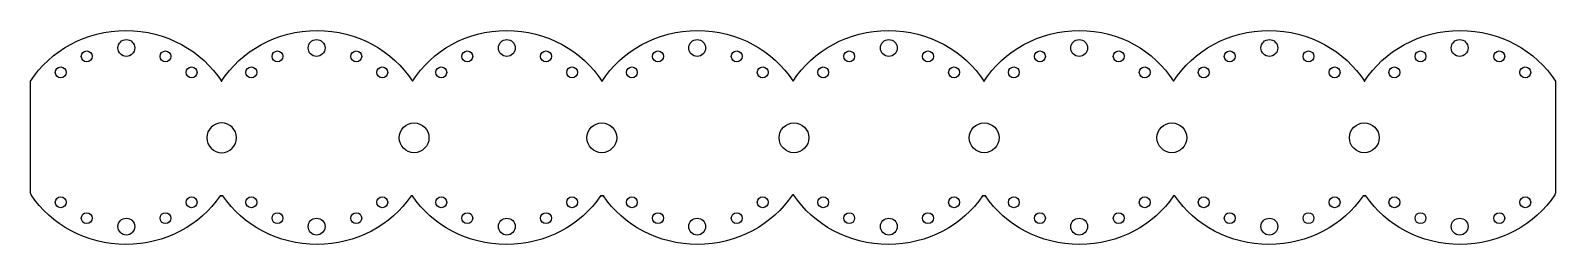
# Model space of a CAD drawing. Header units: centimetres. Extents: x -11.4 to 4.9, y -8.4 to -6.2.
import ezdxf

# ---------------------------------------------------------------- set-up
doc = ezdxf.new("R2010")
doc.units = ezdxf.units.CM
doc.header["$MEASUREMENT"] = 0
doc.layers.add('Camada 1', color=7, linetype='Continuous')

msp = doc.modelspace()

# ---------------------------------------------------------------- linework, layer by layer
at = {"layer": 'Camada 1'}
for points, knots in [([(-3.24867, -7.9119), (-3.03454, -8.23189), (-2.6582, -8.44422), (-2.22968, -8.44422), (-2.22968, -8.44422), (-1.80621, -8.44422), (-1.43368, -8.23687), (-1.21831, -7.9232), (-1.21831, -7.9232), (-1.21831, -7.9232), (-1.19836, -7.9232), (-1.19836, -7.9232), (-1.19836, -7.9232), (-1.19836, -7.9232), (-1.209, -7.9232), (-1.209, -7.9232), (-1.209, -7.9232), (-1.209, -7.9232), (-1.18902, -7.9232), (-1.18902, -7.9232), (-1.18902, -7.9232), (-0.97368, -8.23686), (-0.60114, -8.44422), (-0.17768, -8.44422), (-0.17768, -8.44422), (0.24555, -8.44422), (0.6179, -8.2371), (0.83332, -7.92368), (0.83332, -7.92368), (0.83332, -7.92368), (0.84594, -7.92368), (0.84594, -7.92368), (0.84594, -7.92368), (1.06134, -8.23711), (1.43371, -8.44422), (1.85694, -8.44422), (1.85694, -8.44422), (2.28041, -8.44422), (2.65294, -8.23687), (2.86828, -7.9232), (2.86828, -7.9232), (2.86828, -7.9232), (2.88823, -7.9232), (2.88823, -7.9232), (2.88823, -7.9232), (2.88823, -7.9232), (2.87762, -7.9232), (2.87762, -7.9232), (2.87762, -7.9232), (2.87762, -7.9232), (2.89757, -7.9232), (2.89757, -7.9232), (2.89757, -7.9232), (3.11294, -8.23686), (3.48545, -8.44422), (3.90891, -8.44422), (3.90891, -8.44422), (4.33743, -8.44422), (4.7138, -8.23189), (4.92793, -7.9119), (4.92793, -7.9119), (4.92793, -7.9119), (4.93396, -7.89084), (4.93396, -7.89084), (4.93396, -7.89084), (4.93396, -7.89084), (4.93396, -6.69146), (4.93396, -6.69146), (4.93396, -6.69146), (4.72092, -6.36639), (4.3415, -6.15004), (3.90894, -6.15004), (3.90894, -6.15004), (3.47428, -6.15004), (3.09331, -6.36848), (2.88087, -6.69617), (2.88087, -6.69617), (2.88087, -6.69617), (2.88508, -6.69617), (2.88508, -6.69617), (2.88508, -6.69617), (2.67265, -6.36848), (2.29165, -6.15004), (1.85701, -6.15004), (1.85701, -6.15004), (1.42444, -6.15004), (1.04503, -6.36639), (0.83201, -6.69146), (0.83201, -6.69146), (0.83201, -6.69146), (0.83201, -6.69146), (0.83201, -6.69146), (0.83201, -6.69146), (0.61897, -6.36639), (0.25495, -6.15004), (-0.17759, -6.15004), (-0.17759, -6.15004), (-0.61225, -6.15004), (-0.99322, -6.36848), (-1.20566, -6.69617), (-1.20566, -6.69617), (-1.20566, -6.69617), (-1.20143, -6.69617), (-1.20143, -6.69617), (-1.20143, -6.69617), (-1.41389, -6.36848), (-1.79489, -6.15004), (-2.22952, -6.15004), (-2.22952, -6.15004), (-2.66209, -6.15004), (-3.04147, -6.36639), (-3.25452, -6.69146), (-3.25452, -6.69146), (-3.46756, -6.36639), (-3.84698, -6.15004), (-4.27952, -6.15004), (-4.27952, -6.15004), (-4.71418, -6.15004), (-5.09515, -6.36848), (-5.30761, -6.69617), (-5.30761, -6.69617), (-5.30761, -6.69617), (-5.3034, -6.69617), (-5.3034, -6.69617), (-5.3034, -6.69617), (-5.51583, -6.36848), (-5.89683, -6.15004), (-6.33147, -6.15004), (-6.33147, -6.15004), (-6.76404, -6.15004), (-7.12802, -6.36639), (-7.34107, -6.69146), (-7.34107, -6.69146), (-7.34107, -6.69146), (-7.34107, -6.69146), (-7.34107, -6.69146), (-7.34107, -6.69146), (-7.55409, -6.36639), (-7.93353, -6.15004), (-8.36607, -6.15004), (-8.36607, -6.15004), (-8.80073, -6.15004), (-9.1817, -6.36848), (-9.39416, -6.69617), (-9.39416, -6.69617), (-9.39416, -6.69617), (-9.38994, -6.69617), (-9.38994, -6.69617), (-9.38994, -6.69617), (-9.60237, -6.36848), (-9.98337, -6.15004), (-10.41801, -6.15004), (-10.41801, -6.15004), (-10.85058, -6.15004), (-11.22999, -6.36639), (-11.44303, -6.69146), (-11.44303, -6.69146), (-11.44303, -6.69146), (-11.44303, -7.89084), (-11.44303, -7.89084), (-11.44303, -7.89084), (-11.44303, -7.89084), (-11.437, -7.9119), (-11.437, -7.9119), (-11.437, -7.9119), (-11.2229, -8.23189), (-10.84653, -8.44422), (-10.41801, -8.44422), (-10.41801, -8.44422), (-9.99454, -8.44422), (-9.62204, -8.23687), (-9.40667, -7.9232), (-9.40667, -7.9232), (-9.40667, -7.9232), (-9.38672, -7.9232), (-9.38672, -7.9232), (-9.38672, -7.9232), (-9.38672, -7.9232), (-9.39735, -7.9232), (-9.39735, -7.9232), (-9.39735, -7.9232), (-9.39735, -7.9232), (-9.3774, -7.9232), (-9.3774, -7.9232), (-9.3774, -7.9232), (-9.16206, -8.23686), (-8.78952, -8.44422), (-8.36606, -8.44422), (-8.36606, -8.44422), (-7.94283, -8.44422), (-7.57046, -8.2371), (-7.35506, -7.92368), (-7.35506, -7.92368), (-7.35506, -7.92368), (-7.34244, -7.92368), (-7.34244, -7.92368), (-7.34244, -7.92368), (-7.12702, -8.23711), (-6.75467, -8.44422), (-6.33144, -8.44422), (-6.33144, -8.44422), (-5.90797, -8.44422), (-5.53544, -8.23687), (-5.3201, -7.9232), (-5.3201, -7.9232), (-5.3201, -7.9232), (-5.30012, -7.9232), (-5.30012, -7.9232), (-5.30012, -7.9232), (-5.30012, -7.9232), (-5.31076, -7.9232), (-5.31076, -7.9232), (-5.31076, -7.9232), (-5.31076, -7.9232), (-5.29081, -7.9232), (-5.29081, -7.9232), (-5.29081, -7.9232), (-5.07544, -8.23686), (-4.70291, -8.44422), (-4.27944, -8.44422), (-4.27944, -8.44422), (-3.85095, -8.44422), (-3.47458, -8.23189), (-3.26045, -7.9119), (-3.26045, -7.9119), (-3.26045, -7.9119), (-3.24867, -7.9119), (-3.24867, -7.9119)], [0, 0, 0, 0, 0.01724138, 0.01724138, 0.01724138, 0.01724138, 0.03448276, 0.03448276, 0.03448276, 0.03448276, 0.05172414, 0.05172414, 0.05172414, 0.05172414, 0.06896552, 0.06896552, 0.06896552, 0.06896552, 0.0862069, 0.0862069, 0.0862069, 0.0862069, 0.10344828, 0.10344828, 0.10344828, 0.10344828, 0.12068966, 0.12068966, 0.12068966, 0.12068966, 0.13793103, 0.13793103, 0.13793103, 0.13793103, 0.15517241, 0.15517241, 0.15517241, 0.15517241, 0.17241379, 0.17241379, 0.17241379, 0.17241379, 0.18965517, 0.18965517, 0.18965517, 0.18965517, 0.20689655, 0.20689655, 0.20689655, 0.20689655, 0.22413793, 0.22413793, 0.22413793, 0.22413793, 0.24137931, 0.24137931, 0.24137931, 0.24137931, 0.25862069, 0.25862069, 0.25862069, 0.25862069, 0.27586207, 0.27586207, 0.27586207, 0.27586207, 0.29310345, 0.29310345, 0.29310345, 0.29310345, 0.31034483, 0.31034483, 0.31034483, 0.31034483, 0.32758621, 0.32758621, 0.32758621, 0.32758621, 0.34482759, 0.34482759, 0.34482759, 0.34482759, 0.36206897, 0.36206897, 0.36206897, 0.36206897, 0.37931034, 0.37931034, 0.37931034, 0.37931034, 0.39655172, 0.39655172, 0.39655172, 0.39655172, 0.4137931, 0.4137931, 0.4137931, 0.4137931, 0.43103448, 0.43103448, 0.43103448, 0.43103448, 0.44827586, 0.44827586, 0.44827586, 0.44827586, 0.46551724, 0.46551724, 0.46551724, 0.46551724, 0.48275862, 0.48275862, 0.48275862, 0.48275862, 0.5, 0.5, 0.5, 0.5, 0.51724138, 0.51724138, 0.51724138, 0.51724138, 0.53448276, 0.53448276, 0.53448276, 0.53448276, 0.55172414, 0.55172414, 0.55172414, 0.55172414, 0.56896552, 0.56896552, 0.56896552, 0.56896552, 0.5862069, 0.5862069, 0.5862069, 0.5862069, 0.60344828, 0.60344828, 0.60344828, 0.60344828, 0.62068966, 0.62068966, 0.62068966, 0.62068966, 0.63793103, 0.63793103, 0.63793103, 0.63793103, 0.65517241, 0.65517241, 0.65517241, 0.65517241, 0.67241379, 0.67241379, 0.67241379, 0.67241379, 0.68965517, 0.68965517, 0.68965517, 0.68965517, 0.70689655, 0.70689655, 0.70689655, 0.70689655, 0.72413793, 0.72413793, 0.72413793, 0.72413793, 0.74137931, 0.74137931, 0.74137931, 0.74137931, 0.75862069, 0.75862069, 0.75862069, 0.75862069, 0.77586207, 0.77586207, 0.77586207, 0.77586207, 0.79310345, 0.79310345, 0.79310345, 0.79310345, 0.81034483, 0.81034483, 0.81034483, 0.81034483, 0.82758621, 0.82758621, 0.82758621, 0.82758621, 0.84482759, 0.84482759, 0.84482759, 0.84482759, 0.86206897, 0.86206897, 0.86206897, 0.86206897, 0.87931034, 0.87931034, 0.87931034, 0.87931034, 0.89655172, 0.89655172, 0.89655172, 0.89655172, 0.9137931, 0.9137931, 0.9137931, 0.9137931, 0.93103448, 0.93103448, 0.93103448, 0.93103448, 0.94827586, 0.94827586, 0.94827586, 0.94827586, 0.96551724, 0.96551724, 0.96551724, 0.96551724, 1, 1, 1, 1]), ([(-10.83957, -6.48609), (-10.80724, -6.48609), (-10.78104, -6.4599), (-10.78104, -6.42756), (-10.78104, -6.42756), (-10.78104, -6.39522), (-10.80723, -6.36903), (-10.83957, -6.36903), (-10.83957, -6.36903), (-10.87188, -6.36903), (-10.8981, -6.39522), (-10.8981, -6.42756), (-10.8981, -6.42756), (-10.8981, -6.4599), (-10.87187, -6.48609), (-10.83957, -6.48609)], [0, 0, 0, 0, 0.2, 0.2, 0.2, 0.2, 0.4, 0.4, 0.4, 0.4, 0.6, 0.6, 0.6, 0.6, 1, 1, 1, 1]), ([(-10.41388, -6.42756), (-10.36393, -6.42756), (-10.32342, -6.38708), (-10.32342, -6.3371), (-10.32342, -6.3371), (-10.32342, -6.28715), (-10.36393, -6.24664), (-10.41388, -6.24664), (-10.41388, -6.24664), (-10.46383, -6.24664), (-10.50434, -6.28715), (-10.50434, -6.3371), (-10.50434, -6.3371), (-10.50434, -6.38708), (-10.46383, -6.42756), (-10.41388, -6.42756)], [0, 0, 0, 0, 0.2, 0.2, 0.2, 0.2, 0.4, 0.4, 0.4, 0.4, 0.6, 0.6, 0.6, 0.6, 1, 1, 1, 1]), ([(-9.99351, -6.48609), (-9.96118, -6.48609), (-9.93498, -6.4599), (-9.93498, -6.42756), (-9.93498, -6.42756), (-9.93498, -6.39522), (-9.96117, -6.36903), (-9.99351, -6.36903), (-9.99351, -6.36903), (-10.02582, -6.36903), (-10.05204, -6.39522), (-10.05204, -6.42756), (-10.05204, -6.42756), (-10.05204, -6.4599), (-10.02584, -6.48609), (-9.99351, -6.48609)], [0, 0, 0, 0, 0.2, 0.2, 0.2, 0.2, 0.4, 0.4, 0.4, 0.4, 0.6, 0.6, 0.6, 0.6, 1, 1, 1, 1]), ([(-8.73243, -6.42756), (-8.73243, -6.39523), (-8.75862, -6.36903), (-8.79096, -6.36903), (-8.79096, -6.36903), (-8.82327, -6.36903), (-8.84946, -6.39522), (-8.84946, -6.42756), (-8.84946, -6.42756), (-8.84946, -6.4599), (-8.82327, -6.48609), (-8.79096, -6.48609), (-8.79096, -6.48609), (-8.75865, -6.48609), (-8.73243, -6.45989), (-8.73243, -6.42756)], [0, 0, 0, 0, 0.2, 0.2, 0.2, 0.2, 0.4, 0.4, 0.4, 0.4, 0.6, 0.6, 0.6, 0.6, 1, 1, 1, 1]), ([(-8.28012, -6.3371), (-8.28012, -6.28715), (-8.32063, -6.24664), (-8.37058, -6.24664), (-8.37058, -6.24664), (-8.42053, -6.24664), (-8.46101, -6.28715), (-8.46101, -6.3371), (-8.46101, -6.3371), (-8.46101, -6.38708), (-8.4205, -6.42756), (-8.37058, -6.42756), (-8.37058, -6.42756), (-8.32063, -6.42756), (-8.28012, -6.38708), (-8.28012, -6.3371)], [0, 0, 0, 0, 0.2, 0.2, 0.2, 0.2, 0.4, 0.4, 0.4, 0.4, 0.6, 0.6, 0.6, 0.6, 1, 1, 1, 1]), ([(-7.8864, -6.42756), (-7.8864, -6.39523), (-7.91262, -6.36903), (-7.94493, -6.36903), (-7.94493, -6.36903), (-7.97724, -6.36903), (-8.00346, -6.39522), (-8.00346, -6.42756), (-8.00346, -6.42756), (-8.00346, -6.4599), (-7.97724, -6.48609), (-7.94493, -6.48609), (-7.94493, -6.48609), (-7.91262, -6.48609), (-7.8864, -6.45989), (-7.8864, -6.42756)], [0, 0, 0, 0, 0.2, 0.2, 0.2, 0.2, 0.4, 0.4, 0.4, 0.4, 0.6, 0.6, 0.6, 0.6, 1, 1, 1, 1]), ([(-6.753, -6.48609), (-6.72069, -6.48609), (-6.69447, -6.4599), (-6.69447, -6.42756), (-6.69447, -6.42756), (-6.69447, -6.39522), (-6.72069, -6.36903), (-6.753, -6.36903), (-6.753, -6.36903), (-6.78533, -6.36903), (-6.81153, -6.39522), (-6.81153, -6.42756), (-6.81153, -6.42756), (-6.81153, -6.4599), (-6.78533, -6.48609), (-6.753, -6.48609)], [0, 0, 0, 0, 0.2, 0.2, 0.2, 0.2, 0.4, 0.4, 0.4, 0.4, 0.6, 0.6, 0.6, 0.6, 1, 1, 1, 1]), ([(-6.32731, -6.42756), (-6.27736, -6.42756), (-6.23688, -6.38708), (-6.23688, -6.3371), (-6.23688, -6.3371), (-6.23688, -6.28715), (-6.27736, -6.24664), (-6.32731, -6.24664), (-6.32731, -6.24664), (-6.37729, -6.24664), (-6.41777, -6.28715), (-6.41777, -6.3371), (-6.41777, -6.3371), (-6.41777, -6.38708), (-6.37729, -6.42756), (-6.32731, -6.42756)], [0, 0, 0, 0, 0.2, 0.2, 0.2, 0.2, 0.4, 0.4, 0.4, 0.4, 0.6, 0.6, 0.6, 0.6, 1, 1, 1, 1]), ([(-5.90694, -6.48609), (-5.87461, -6.48609), (-5.84841, -6.4599), (-5.84841, -6.42756), (-5.84841, -6.42756), (-5.84841, -6.39522), (-5.8746, -6.36903), (-5.90694, -6.36903), (-5.90694, -6.36903), (-5.93928, -6.36903), (-5.96547, -6.39522), (-5.96547, -6.42756), (-5.96547, -6.42756), (-5.96547, -6.4599), (-5.93927, -6.48609), (-5.90694, -6.48609)], [0, 0, 0, 0, 0.2, 0.2, 0.2, 0.2, 0.4, 0.4, 0.4, 0.4, 0.6, 0.6, 0.6, 0.6, 1, 1, 1, 1]), ([(-4.64586, -6.42756), (-4.64586, -6.39523), (-4.67205, -6.36903), (-4.70439, -6.36903), (-4.70439, -6.36903), (-4.73673, -6.36903), (-4.76292, -6.39522), (-4.76292, -6.42756), (-4.76292, -6.42756), (-4.76292, -6.4599), (-4.73673, -6.48609), (-4.70439, -6.48609), (-4.70439, -6.48609), (-4.67205, -6.48609), (-4.64586, -6.45989), (-4.64586, -6.42756)], [0, 0, 0, 0, 0.2, 0.2, 0.2, 0.2, 0.4, 0.4, 0.4, 0.4, 0.6, 0.6, 0.6, 0.6, 1, 1, 1, 1]), ([(-4.19355, -6.3371), (-4.19355, -6.28715), (-4.23406, -6.24664), (-4.28401, -6.24664), (-4.28401, -6.24664), (-4.33396, -6.24664), (-4.37447, -6.28715), (-4.37447, -6.3371), (-4.37447, -6.3371), (-4.37447, -6.38708), (-4.33396, -6.42756), (-4.28401, -6.42756), (-4.28401, -6.42756), (-4.23406, -6.42756), (-4.19355, -6.38708), (-4.19355, -6.3371)], [0, 0, 0, 0, 0.2, 0.2, 0.2, 0.2, 0.4, 0.4, 0.4, 0.4, 0.6, 0.6, 0.6, 0.6, 1, 1, 1, 1]), ([(-3.79983, -6.42756), (-3.79983, -6.39523), (-3.82605, -6.36903), (-3.85836, -6.36903), (-3.85836, -6.36903), (-3.89069, -6.36903), (-3.91689, -6.39522), (-3.91689, -6.42756), (-3.91689, -6.42756), (-3.91689, -6.4599), (-3.8907, -6.48609), (-3.85836, -6.48609), (-3.85836, -6.48609), (-3.82605, -6.48609), (-3.79983, -6.45989), (-3.79983, -6.42756)], [0, 0, 0, 0, 0.2, 0.2, 0.2, 0.2, 0.4, 0.4, 0.4, 0.4, 0.6, 0.6, 0.6, 0.6, 1, 1, 1, 1]), ([(-2.65103, -6.48609), (-2.6187, -6.48609), (-2.5925, -6.4599), (-2.5925, -6.42756), (-2.5925, -6.42756), (-2.5925, -6.39522), (-2.61869, -6.36903), (-2.65103, -6.36903), (-2.65103, -6.36903), (-2.68334, -6.36903), (-2.70956, -6.39522), (-2.70956, -6.42756), (-2.70956, -6.42756), (-2.70956, -6.4599), (-2.68331, -6.48609), (-2.65103, -6.48609)], [0, 0, 0, 0, 0.2, 0.2, 0.2, 0.2, 0.4, 0.4, 0.4, 0.4, 0.6, 0.6, 0.6, 0.6, 1, 1, 1, 1]), ([(-2.22534, -6.42756), (-2.17539, -6.42756), (-2.13488, -6.38708), (-2.13488, -6.3371), (-2.13488, -6.3371), (-2.13488, -6.28715), (-2.17539, -6.24664), (-2.22534, -6.24664), (-2.22534, -6.24664), (-2.27529, -6.24664), (-2.3158, -6.28715), (-2.3158, -6.3371), (-2.3158, -6.3371), (-2.31581, -6.38708), (-2.2753, -6.42756), (-2.22534, -6.42756)], [0, 0, 0, 0, 0.2, 0.2, 0.2, 0.2, 0.4, 0.4, 0.4, 0.4, 0.6, 0.6, 0.6, 0.6, 1, 1, 1, 1]), ([(-1.80497, -6.48609), (-1.77264, -6.48609), (-1.74644, -6.4599), (-1.74644, -6.42756), (-1.74644, -6.42756), (-1.74644, -6.39522), (-1.77263, -6.36903), (-1.80497, -6.36903), (-1.80497, -6.36903), (-1.83731, -6.36903), (-1.8635, -6.39522), (-1.8635, -6.42756), (-1.8635, -6.42756), (-1.8635, -6.4599), (-1.83731, -6.48609), (-1.80497, -6.48609)], [0, 0, 0, 0, 0.2, 0.2, 0.2, 0.2, 0.4, 0.4, 0.4, 0.4, 0.6, 0.6, 0.6, 0.6, 1, 1, 1, 1]), ([(-0.54389, -6.42756), (-0.54389, -6.39523), (-0.57008, -6.36903), (-0.60242, -6.36903), (-0.60242, -6.36903), (-0.63476, -6.36903), (-0.66095, -6.39522), (-0.66095, -6.42756), (-0.66095, -6.42756), (-0.66095, -6.4599), (-0.63476, -6.48609), (-0.60242, -6.48609), (-0.60242, -6.48609), (-0.57008, -6.48609), (-0.54389, -6.45989), (-0.54389, -6.42756)], [0, 0, 0, 0, 0.2, 0.2, 0.2, 0.2, 0.4, 0.4, 0.4, 0.4, 0.6, 0.6, 0.6, 0.6, 1, 1, 1, 1]), ([(-0.09159, -6.3371), (-0.09159, -6.28715), (-0.13207, -6.24664), (-0.18205, -6.24664), (-0.18205, -6.24664), (-0.232, -6.24664), (-0.27248, -6.28715), (-0.27248, -6.3371), (-0.27248, -6.3371), (-0.27248, -6.38708), (-0.232, -6.42756), (-0.18205, -6.42756), (-0.18205, -6.42756), (-0.13209, -6.42756), (-0.09159, -6.38708), (-0.09159, -6.3371)], [0, 0, 0, 0, 0.2, 0.2, 0.2, 0.2, 0.4, 0.4, 0.4, 0.4, 0.6, 0.6, 0.6, 0.6, 1, 1, 1, 1]), ([(0.30217, -6.42756), (0.30217, -6.39523), (0.27598, -6.36903), (0.24364, -6.36903), (0.24364, -6.36903), (0.21133, -6.36903), (0.18511, -6.39522), (0.18511, -6.42756), (0.18511, -6.42756), (0.18511, -6.4599), (0.21133, -6.48609), (0.24364, -6.48609), (0.24364, -6.48609), (0.27595, -6.48609), (0.30217, -6.45989), (0.30217, -6.42756)], [0, 0, 0, 0, 0.2, 0.2, 0.2, 0.2, 0.4, 0.4, 0.4, 0.4, 0.6, 0.6, 0.6, 0.6, 1, 1, 1, 1]), ([(1.43554, -6.48609), (1.46785, -6.48609), (1.49407, -6.4599), (1.49407, -6.42756), (1.49407, -6.42756), (1.49407, -6.39522), (1.46785, -6.36903), (1.43554, -6.36903), (1.43554, -6.36903), (1.40321, -6.36903), (1.37701, -6.39522), (1.37701, -6.42756), (1.37701, -6.42756), (1.37701, -6.4599), (1.40323, -6.48609), (1.43554, -6.48609)], [0, 0, 0, 0, 0.2, 0.2, 0.2, 0.2, 0.4, 0.4, 0.4, 0.4, 0.6, 0.6, 0.6, 0.6, 1, 1, 1, 1]), ([(1.86122, -6.42756), (1.91117, -6.42756), (1.95165, -6.38708), (1.95165, -6.3371), (1.95165, -6.3371), (1.95165, -6.28715), (1.91117, -6.24664), (1.86122, -6.24664), (1.86122, -6.24664), (1.81124, -6.24664), (1.77073, -6.28715), (1.77073, -6.3371), (1.77073, -6.3371), (1.77074, -6.38708), (1.81127, -6.42756), (1.86122, -6.42756)], [0, 0, 0, 0, 0.2, 0.2, 0.2, 0.2, 0.4, 0.4, 0.4, 0.4, 0.6, 0.6, 0.6, 0.6, 1, 1, 1, 1]), ([(2.28159, -6.48609), (2.3139, -6.48609), (2.34009, -6.4599), (2.34009, -6.42756), (2.34009, -6.42756), (2.34009, -6.39522), (2.3139, -6.36903), (2.28159, -6.36903), (2.28159, -6.36903), (2.24926, -6.36903), (2.22306, -6.39522), (2.22306, -6.42756), (2.22306, -6.42756), (2.22306, -6.4599), (2.24926, -6.48609), (2.28159, -6.48609)], [0, 0, 0, 0, 0.2, 0.2, 0.2, 0.2, 0.4, 0.4, 0.4, 0.4, 0.6, 0.6, 0.6, 0.6, 1, 1, 1, 1]), ([(3.54268, -6.42756), (3.54268, -6.39523), (3.51646, -6.36903), (3.48415, -6.36903), (3.48415, -6.36903), (3.45182, -6.36903), (3.42562, -6.39522), (3.42562, -6.42756), (3.42562, -6.42756), (3.42562, -6.4599), (3.45181, -6.48609), (3.48415, -6.48609), (3.48415, -6.48609), (3.51646, -6.48609), (3.54268, -6.45989), (3.54268, -6.42756)], [0, 0, 0, 0, 0.2, 0.2, 0.2, 0.2, 0.4, 0.4, 0.4, 0.4, 0.6, 0.6, 0.6, 0.6, 1, 1, 1, 1]), ([(3.99498, -6.3371), (3.99498, -6.28715), (3.95447, -6.24664), (3.90452, -6.24664), (3.90452, -6.24664), (3.85454, -6.24664), (3.81406, -6.28715), (3.81406, -6.3371), (3.81406, -6.3371), (3.81406, -6.38708), (3.85454, -6.42756), (3.90452, -6.42756), (3.90452, -6.42756), (3.95448, -6.42756), (3.99498, -6.38708), (3.99498, -6.3371)], [0, 0, 0, 0, 0.2, 0.2, 0.2, 0.2, 0.4, 0.4, 0.4, 0.4, 0.6, 0.6, 0.6, 0.6, 1, 1, 1, 1]), ([(4.38874, -6.42756), (4.38874, -6.39523), (4.36252, -6.36903), (4.33021, -6.36903), (4.33021, -6.36903), (4.29788, -6.36903), (4.27168, -6.39522), (4.27168, -6.42756), (4.27168, -6.42756), (4.27168, -6.4599), (4.29787, -6.48609), (4.33021, -6.48609), (4.33021, -6.48609), (4.36249, -6.48609), (4.38874, -6.45989), (4.38874, -6.42756)], [0, 0, 0, 0, 0.2, 0.2, 0.2, 0.2, 0.4, 0.4, 0.4, 0.4, 0.6, 0.6, 0.6, 0.6, 1, 1, 1, 1]), ([(-11.11876, -6.65738), (-11.08643, -6.65738), (-11.06023, -6.63119), (-11.06023, -6.59885), (-11.06023, -6.59885), (-11.06023, -6.56651), (-11.08642, -6.54032), (-11.11876, -6.54032), (-11.11876, -6.54032), (-11.15107, -6.54032), (-11.17729, -6.56651), (-11.17729, -6.59885), (-11.17729, -6.59885), (-11.17729, -6.63119), (-11.15106, -6.65738), (-11.11876, -6.65738)], [0, 0, 0, 0, 0.2, 0.2, 0.2, 0.2, 0.4, 0.4, 0.4, 0.4, 0.6, 0.6, 0.6, 0.6, 1, 1, 1, 1]), ([(-9.71311, -6.65738), (-9.6808, -6.65738), (-9.65458, -6.63119), (-9.65458, -6.59885), (-9.65458, -6.59885), (-9.65458, -6.56651), (-9.6808, -6.54032), (-9.71311, -6.54032), (-9.71311, -6.54032), (-9.74542, -6.54032), (-9.77164, -6.56651), (-9.77164, -6.59885), (-9.77164, -6.59885), (-9.77164, -6.63119), (-9.74541, -6.65738), (-9.71311, -6.65738)], [0, 0, 0, 0, 0.2, 0.2, 0.2, 0.2, 0.4, 0.4, 0.4, 0.4, 0.6, 0.6, 0.6, 0.6, 1, 1, 1, 1]), ([(-9.01283, -6.59885), (-9.01283, -6.56652), (-9.03902, -6.54032), (-9.07136, -6.54032), (-9.07136, -6.54032), (-9.10367, -6.54032), (-9.12986, -6.56651), (-9.12986, -6.59885), (-9.12986, -6.59885), (-9.12986, -6.63119), (-9.10367, -6.65738), (-9.07136, -6.65738), (-9.07136, -6.65738), (-9.03905, -6.65738), (-9.01283, -6.63119), (-9.01283, -6.59885)], [0, 0, 0, 0, 0.2, 0.2, 0.2, 0.2, 0.4, 0.4, 0.4, 0.4, 0.6, 0.6, 0.6, 0.6, 1, 1, 1, 1]), ([(-7.60721, -6.59885), (-7.60721, -6.56652), (-7.63343, -6.54032), (-7.66574, -6.54032), (-7.66574, -6.54032), (-7.69805, -6.54032), (-7.72427, -6.56651), (-7.72427, -6.59885), (-7.72427, -6.59885), (-7.72427, -6.63119), (-7.69805, -6.65738), (-7.66574, -6.65738), (-7.66574, -6.65738), (-7.63343, -6.65738), (-7.60721, -6.63119), (-7.60721, -6.59885)], [0, 0, 0, 0, 0.2, 0.2, 0.2, 0.2, 0.4, 0.4, 0.4, 0.4, 0.6, 0.6, 0.6, 0.6, 1, 1, 1, 1]), ([(-7.03219, -6.65738), (-6.99988, -6.65738), (-6.97366, -6.63119), (-6.97366, -6.59885), (-6.97366, -6.59885), (-6.97366, -6.56651), (-6.99988, -6.54032), (-7.03219, -6.54032), (-7.03219, -6.54032), (-7.06452, -6.54032), (-7.09072, -6.56651), (-7.09072, -6.59885), (-7.09072, -6.59885), (-7.09072, -6.63119), (-7.06449, -6.65738), (-7.03219, -6.65738)], [0, 0, 0, 0, 0.2, 0.2, 0.2, 0.2, 0.4, 0.4, 0.4, 0.4, 0.6, 0.6, 0.6, 0.6, 1, 1, 1, 1]), ([(-5.62656, -6.65738), (-5.59423, -6.65738), (-5.56803, -6.63119), (-5.56803, -6.59885), (-5.56803, -6.59885), (-5.56803, -6.56651), (-5.59422, -6.54032), (-5.62656, -6.54032), (-5.62656, -6.54032), (-5.6589, -6.54032), (-5.68509, -6.56651), (-5.68509, -6.59885), (-5.68509, -6.59885), (-5.68509, -6.63119), (-5.65887, -6.65738), (-5.62656, -6.65738)], [0, 0, 0, 0, 0.2, 0.2, 0.2, 0.2, 0.4, 0.4, 0.4, 0.4, 0.6, 0.6, 0.6, 0.6, 1, 1, 1, 1]), ([(-4.92629, -6.59885), (-4.92629, -6.56652), (-4.95248, -6.54032), (-4.98482, -6.54032), (-4.98482, -6.54032), (-5.01713, -6.54032), (-5.04332, -6.56651), (-5.04332, -6.59885), (-5.04332, -6.59885), (-5.04332, -6.63119), (-5.01713, -6.65738), (-4.98482, -6.65738), (-4.98482, -6.65738), (-4.95248, -6.65738), (-4.92629, -6.63119), (-4.92629, -6.59885)], [0, 0, 0, 0, 0.2, 0.2, 0.2, 0.2, 0.4, 0.4, 0.4, 0.4, 0.6, 0.6, 0.6, 0.6, 1, 1, 1, 1]), ([(-3.52064, -6.59885), (-3.52064, -6.56652), (-3.54686, -6.54032), (-3.57917, -6.54032), (-3.57917, -6.54032), (-3.6115, -6.54032), (-3.6377, -6.56651), (-3.6377, -6.59885), (-3.6377, -6.59885), (-3.6377, -6.63119), (-3.61151, -6.65738), (-3.57917, -6.65738), (-3.57917, -6.65738), (-3.54686, -6.65738), (-3.52064, -6.63119), (-3.52064, -6.59885)], [0, 0, 0, 0, 0.2, 0.2, 0.2, 0.2, 0.4, 0.4, 0.4, 0.4, 0.6, 0.6, 0.6, 0.6, 1, 1, 1, 1]), ([(-2.93019, -6.65738), (-2.89786, -6.65738), (-2.87166, -6.63119), (-2.87166, -6.59885), (-2.87166, -6.59885), (-2.87166, -6.56651), (-2.89785, -6.54032), (-2.93019, -6.54032), (-2.93019, -6.54032), (-2.9625, -6.54032), (-2.98872, -6.56651), (-2.98872, -6.59885), (-2.98872, -6.59885), (-2.98872, -6.63119), (-2.9625, -6.65738), (-2.93019, -6.65738)], [0, 0, 0, 0, 0.2, 0.2, 0.2, 0.2, 0.4, 0.4, 0.4, 0.4, 0.6, 0.6, 0.6, 0.6, 1, 1, 1, 1]), ([(-1.52457, -6.65738), (-1.49226, -6.65738), (-1.46607, -6.63119), (-1.46607, -6.59885), (-1.46607, -6.59885), (-1.46607, -6.56651), (-1.49226, -6.54032), (-1.52457, -6.54032), (-1.52457, -6.54032), (-1.5569, -6.54032), (-1.5831, -6.56651), (-1.5831, -6.59885), (-1.5831, -6.59885), (-1.5831, -6.63119), (-1.55687, -6.65738), (-1.52457, -6.65738)], [0, 0, 0, 0, 0.2, 0.2, 0.2, 0.2, 0.4, 0.4, 0.4, 0.4, 0.6, 0.6, 0.6, 0.6, 1, 1, 1, 1]), ([(-0.8243, -6.59885), (-0.8243, -6.56652), (-0.85049, -6.54032), (-0.88283, -6.54032), (-0.88283, -6.54032), (-0.91517, -6.54032), (-0.94136, -6.56651), (-0.94136, -6.59885), (-0.94136, -6.59885), (-0.94136, -6.63119), (-0.91517, -6.65738), (-0.88283, -6.65738), (-0.88283, -6.65738), (-0.85049, -6.65738), (-0.8243, -6.63119), (-0.8243, -6.59885)], [0, 0, 0, 0, 0.2, 0.2, 0.2, 0.2, 0.4, 0.4, 0.4, 0.4, 0.6, 0.6, 0.6, 0.6, 1, 1, 1, 1]), ([(0.58133, -6.59885), (0.58133, -6.56652), (0.55514, -6.54032), (0.5228, -6.54032), (0.5228, -6.54032), (0.49049, -6.54032), (0.46427, -6.56651), (0.46427, -6.59885), (0.46427, -6.59885), (0.46427, -6.63119), (0.49049, -6.65738), (0.5228, -6.65738), (0.5228, -6.65738), (0.55514, -6.65738), (0.58133, -6.63119), (0.58133, -6.59885)], [0, 0, 0, 0, 0.2, 0.2, 0.2, 0.2, 0.4, 0.4, 0.4, 0.4, 0.6, 0.6, 0.6, 0.6, 1, 1, 1, 1]), ([(1.15637, -6.65738), (1.18868, -6.65738), (1.2149, -6.63119), (1.2149, -6.59885), (1.2149, -6.59885), (1.2149, -6.56651), (1.18868, -6.54032), (1.15637, -6.54032), (1.15637, -6.54032), (1.12404, -6.54032), (1.09784, -6.56651), (1.09784, -6.59885), (1.09784, -6.59885), (1.09784, -6.63119), (1.12404, -6.65738), (1.15637, -6.65738)], [0, 0, 0, 0, 0.2, 0.2, 0.2, 0.2, 0.4, 0.4, 0.4, 0.4, 0.6, 0.6, 0.6, 0.6, 1, 1, 1, 1]), ([(2.562, -6.65738), (2.59433, -6.65738), (2.62053, -6.63119), (2.62053, -6.59885), (2.62053, -6.59885), (2.62053, -6.56651), (2.59434, -6.54032), (2.562, -6.54032), (2.562, -6.54032), (2.52966, -6.54032), (2.50347, -6.56651), (2.50347, -6.59885), (2.50347, -6.59885), (2.50347, -6.63119), (2.52967, -6.65738), (2.562, -6.65738)], [0, 0, 0, 0, 0.2, 0.2, 0.2, 0.2, 0.4, 0.4, 0.4, 0.4, 0.6, 0.6, 0.6, 0.6, 1, 1, 1, 1]), ([(3.26225, -6.59885), (3.26225, -6.56652), (3.23606, -6.54032), (3.20372, -6.54032), (3.20372, -6.54032), (3.17141, -6.54032), (3.14519, -6.56651), (3.14519, -6.59885), (3.14519, -6.59885), (3.14519, -6.63119), (3.17141, -6.65738), (3.20372, -6.65738), (3.20372, -6.65738), (3.23605, -6.65738), (3.26225, -6.63119), (3.26225, -6.59885)], [0, 0, 0, 0, 0.2, 0.2, 0.2, 0.2, 0.4, 0.4, 0.4, 0.4, 0.6, 0.6, 0.6, 0.6, 1, 1, 1, 1]), ([(4.6679, -6.59885), (4.6679, -6.56652), (4.64168, -6.54032), (4.60937, -6.54032), (4.60937, -6.54032), (4.57704, -6.54032), (4.55084, -6.56651), (4.55084, -6.59885), (4.55084, -6.59885), (4.55084, -6.63119), (4.57703, -6.65738), (4.60937, -6.65738), (4.60937, -6.65738), (4.64168, -6.65738), (4.6679, -6.63119), (4.6679, -6.59885)], [0, 0, 0, 0, 0.2, 0.2, 0.2, 0.2, 0.4, 0.4, 0.4, 0.4, 0.6, 0.6, 0.6, 0.6, 1, 1, 1, 1]), ([(-9.54975, -7.30021), (-9.54975, -7.21208), (-9.47829, -7.14059), (-9.39013, -7.14059), (-9.39013, -7.14059), (-9.30197, -7.14059), (-9.23051, -7.21208), (-9.23051, -7.30021), (-9.23051, -7.30021), (-9.23051, -7.38837), (-9.302, -7.45983), (-9.39013, -7.45983), (-9.39013, -7.45983), (-9.47829, -7.45983), (-9.54975, -7.38837), (-9.54975, -7.30021)], [0, 0, 0, 0, 0.2, 0.2, 0.2, 0.2, 0.4, 0.4, 0.4, 0.4, 0.6, 0.6, 0.6, 0.6, 1, 1, 1, 1]), ([(-7.16384, -7.30021), (-7.16384, -7.21208), (-7.2353, -7.14059), (-7.32346, -7.14059), (-7.32346, -7.14059), (-7.41162, -7.14059), (-7.48308, -7.21208), (-7.48308, -7.30021), (-7.48308, -7.30021), (-7.48308, -7.38837), (-7.41162, -7.45983), (-7.32346, -7.45983), (-7.32346, -7.45983), (-7.2353, -7.45983), (-7.16384, -7.38837), (-7.16384, -7.30021)], [0, 0, 0, 0, 0.2, 0.2, 0.2, 0.2, 0.4, 0.4, 0.4, 0.4, 0.6, 0.6, 0.6, 0.6, 1, 1, 1, 1]), ([(-5.14817, -7.30021), (-5.14817, -7.21208), (-5.21961, -7.14059), (-5.30779, -7.14059), (-5.30779, -7.14059), (-5.39592, -7.14059), (-5.46739, -7.21208), (-5.46739, -7.30021), (-5.46739, -7.30021), (-5.46739, -7.38837), (-5.39593, -7.45983), (-5.30779, -7.45983), (-5.30779, -7.45983), (-5.21961, -7.45983), (-5.14817, -7.38837), (-5.14817, -7.30021)], [0, 0, 0, 0, 0.2, 0.2, 0.2, 0.2, 0.4, 0.4, 0.4, 0.4, 0.6, 0.6, 0.6, 0.6, 1, 1, 1, 1]), ([(-3.08442, -7.30021), (-3.08442, -7.21208), (-3.15586, -7.14059), (-3.24404, -7.14059), (-3.24404, -7.14059), (-3.33217, -7.14059), (-3.40364, -7.21208), (-3.40364, -7.30021), (-3.40364, -7.30021), (-3.40364, -7.38837), (-3.33218, -7.45983), (-3.24404, -7.45983), (-3.24404, -7.45983), (-3.15586, -7.45983), (-3.08442, -7.38837), (-3.08442, -7.30021)], [0, 0, 0, 0, 0.2, 0.2, 0.2, 0.2, 0.4, 0.4, 0.4, 0.4, 0.6, 0.6, 0.6, 0.6, 1, 1, 1, 1]), ([(-1.20157, -7.45983), (-1.11344, -7.45983), (-1.04197, -7.38837), (-1.04197, -7.30021), (-1.04197, -7.30021), (-1.04197, -7.21208), (-1.11343, -7.14059), (-1.20157, -7.14059), (-1.20157, -7.14059), (-1.28976, -7.14059), (-1.36119, -7.21208), (-1.36119, -7.30021), (-1.36119, -7.30021), (-1.36121, -7.38837), (-1.28975, -7.45983), (-1.20157, -7.45983)], [0, 0, 0, 0, 0.2, 0.2, 0.2, 0.2, 0.4, 0.4, 0.4, 0.4, 0.6, 0.6, 0.6, 0.6, 1, 1, 1, 1]), ([(0.81408, -7.45983), (0.90224, -7.45983), (0.9737, -7.38837), (0.9737, -7.30021), (0.9737, -7.30021), (0.9737, -7.21208), (0.90224, -7.14059), (0.81408, -7.14059), (0.81408, -7.14059), (0.72592, -7.14059), (0.65446, -7.21208), (0.65446, -7.30021), (0.65446, -7.30021), (0.65446, -7.38837), (0.72592, -7.45983), (0.81408, -7.45983)], [0, 0, 0, 0, 0.2, 0.2, 0.2, 0.2, 0.4, 0.4, 0.4, 0.4, 0.6, 0.6, 0.6, 0.6, 1, 1, 1, 1]), ([(3.04039, -7.30021), (3.04039, -7.21208), (2.96893, -7.14059), (2.88077, -7.14059), (2.88077, -7.14059), (2.79264, -7.14059), (2.72115, -7.21208), (2.72115, -7.30021), (2.72115, -7.30021), (2.72115, -7.38837), (2.79264, -7.45983), (2.88077, -7.45983), (2.88077, -7.45983), (2.96893, -7.45983), (3.04039, -7.38837), (3.04039, -7.30021)], [0, 0, 0, 0, 0.2, 0.2, 0.2, 0.2, 0.4, 0.4, 0.4, 0.4, 0.6, 0.6, 0.6, 0.6, 1, 1, 1, 1]), ([(-11.17728, -7.99112), (-11.17728, -8.02345), (-11.15106, -8.04965), (-11.11875, -8.04965), (-11.11875, -8.04965), (-11.08642, -8.04965), (-11.06022, -8.02346), (-11.06022, -7.99112), (-11.06022, -7.99112), (-11.06022, -7.95878), (-11.08641, -7.93259), (-11.11875, -7.93259), (-11.11875, -7.93259), (-11.15106, -7.93259), (-11.17728, -7.95879), (-11.17728, -7.99112)], [0, 0, 0, 0, 0.2, 0.2, 0.2, 0.2, 0.4, 0.4, 0.4, 0.4, 0.6, 0.6, 0.6, 0.6, 1, 1, 1, 1]), ([(-9.77163, -7.99112), (-9.77163, -8.02345), (-9.74541, -8.04965), (-9.7131, -8.04965), (-9.7131, -8.04965), (-9.68079, -8.04965), (-9.65457, -8.02346), (-9.65457, -7.99112), (-9.65457, -7.99112), (-9.65457, -7.95878), (-9.68079, -7.93259), (-9.7131, -7.93259), (-9.7131, -7.93259), (-9.74541, -7.93259), (-9.77163, -7.95879), (-9.77163, -7.99112)], [0, 0, 0, 0, 0.2, 0.2, 0.2, 0.2, 0.4, 0.4, 0.4, 0.4, 0.6, 0.6, 0.6, 0.6, 1, 1, 1, 1]), ([(-9.07136, -7.93259), (-9.10367, -7.93259), (-9.12986, -7.95878), (-9.12986, -7.99112), (-9.12986, -7.99112), (-9.12986, -8.02346), (-9.10367, -8.04965), (-9.07136, -8.04965), (-9.07136, -8.04965), (-9.03903, -8.04965), (-9.01283, -8.02346), (-9.01283, -7.99112), (-9.01283, -7.99112), (-9.01283, -7.95878), (-9.03905, -7.93259), (-9.07136, -7.93259)], [0, 0, 0, 0, 0.2, 0.2, 0.2, 0.2, 0.4, 0.4, 0.4, 0.4, 0.6, 0.6, 0.6, 0.6, 1, 1, 1, 1]), ([(-7.66573, -7.93259), (-7.69804, -7.93259), (-7.72426, -7.95878), (-7.72426, -7.99112), (-7.72426, -7.99112), (-7.72426, -8.02346), (-7.69804, -8.04965), (-7.66573, -8.04965), (-7.66573, -8.04965), (-7.63342, -8.04965), (-7.6072, -8.02346), (-7.6072, -7.99112), (-7.6072, -7.99112), (-7.6072, -7.95878), (-7.63343, -7.93259), (-7.66573, -7.93259)], [0, 0, 0, 0, 0.2, 0.2, 0.2, 0.2, 0.4, 0.4, 0.4, 0.4, 0.6, 0.6, 0.6, 0.6, 1, 1, 1, 1]), ([(-7.09071, -7.99112), (-7.09071, -8.02345), (-7.06452, -8.04965), (-7.03218, -8.04965), (-7.03218, -8.04965), (-6.99987, -8.04965), (-6.97365, -8.02346), (-6.97365, -7.99112), (-6.97365, -7.99112), (-6.97365, -7.95878), (-6.99987, -7.93259), (-7.03218, -7.93259), (-7.03218, -7.93259), (-7.06449, -7.93259), (-7.09071, -7.95879), (-7.09071, -7.99112)], [0, 0, 0, 0, 0.2, 0.2, 0.2, 0.2, 0.4, 0.4, 0.4, 0.4, 0.6, 0.6, 0.6, 0.6, 1, 1, 1, 1]), ([(-5.68509, -7.99112), (-5.68509, -8.02345), (-5.6589, -8.04965), (-5.62656, -8.04965), (-5.62656, -8.04965), (-5.59422, -8.04965), (-5.56803, -8.02346), (-5.56803, -7.99112), (-5.56803, -7.99112), (-5.56803, -7.95878), (-5.59422, -7.93259), (-5.62656, -7.93259), (-5.62656, -7.93259), (-5.6589, -7.93259), (-5.68509, -7.95879), (-5.68509, -7.99112)], [0, 0, 0, 0, 0.2, 0.2, 0.2, 0.2, 0.4, 0.4, 0.4, 0.4, 0.6, 0.6, 0.6, 0.6, 1, 1, 1, 1]), ([(-4.98482, -7.93259), (-5.01713, -7.93259), (-5.04332, -7.95878), (-5.04332, -7.99112), (-5.04332, -7.99112), (-5.04332, -8.02346), (-5.01713, -8.04965), (-4.98482, -8.04965), (-4.98482, -8.04965), (-4.95249, -8.04965), (-4.92629, -8.02346), (-4.92629, -7.99112), (-4.92629, -7.99112), (-4.92629, -7.95878), (-4.95248, -7.93259), (-4.98482, -7.93259)], [0, 0, 0, 0, 0.2, 0.2, 0.2, 0.2, 0.4, 0.4, 0.4, 0.4, 0.6, 0.6, 0.6, 0.6, 1, 1, 1, 1]), ([(-3.57916, -7.93259), (-3.61149, -7.93259), (-3.63769, -7.95878), (-3.63769, -7.99112), (-3.63769, -7.99112), (-3.63769, -8.02346), (-3.6115, -8.04965), (-3.57916, -8.04965), (-3.57916, -8.04965), (-3.54685, -8.04965), (-3.52063, -8.02346), (-3.52063, -7.99112), (-3.52063, -7.99112), (-3.52063, -7.95878), (-3.54686, -7.93259), (-3.57916, -7.93259)], [0, 0, 0, 0, 0.2, 0.2, 0.2, 0.2, 0.4, 0.4, 0.4, 0.4, 0.6, 0.6, 0.6, 0.6, 1, 1, 1, 1]), ([(-2.98872, -7.99112), (-2.98872, -8.02345), (-2.9625, -8.04965), (-2.93019, -8.04965), (-2.93019, -8.04965), (-2.89786, -8.04965), (-2.87166, -8.02346), (-2.87166, -7.99112), (-2.87166, -7.99112), (-2.87166, -7.95878), (-2.89785, -7.93259), (-2.93019, -7.93259), (-2.93019, -7.93259), (-2.9625, -7.93259), (-2.98872, -7.95879), (-2.98872, -7.99112)], [0, 0, 0, 0, 0.2, 0.2, 0.2, 0.2, 0.4, 0.4, 0.4, 0.4, 0.6, 0.6, 0.6, 0.6, 1, 1, 1, 1]), ([(-1.58307, -7.99112), (-1.58307, -8.02345), (-1.55688, -8.04965), (-1.52454, -8.04965), (-1.52454, -8.04965), (-1.49223, -8.04965), (-1.46604, -8.02346), (-1.46604, -7.99112), (-1.46604, -7.99112), (-1.46604, -7.95878), (-1.49223, -7.93259), (-1.52454, -7.93259), (-1.52454, -7.93259), (-1.55687, -7.93259), (-1.58307, -7.95879), (-1.58307, -7.99112)], [0, 0, 0, 0, 0.2, 0.2, 0.2, 0.2, 0.4, 0.4, 0.4, 0.4, 0.6, 0.6, 0.6, 0.6, 1, 1, 1, 1]), ([(-0.88282, -7.93259), (-0.91515, -7.93259), (-0.94135, -7.95878), (-0.94135, -7.99112), (-0.94135, -7.99112), (-0.94135, -8.02346), (-0.91516, -8.04965), (-0.88282, -8.04965), (-0.88282, -8.04965), (-0.85048, -8.04965), (-0.82429, -8.02346), (-0.82429, -7.99112), (-0.82429, -7.99112), (-0.82429, -7.95878), (-0.85049, -7.93259), (-0.88282, -7.93259)], [0, 0, 0, 0, 0.2, 0.2, 0.2, 0.2, 0.4, 0.4, 0.4, 0.4, 0.6, 0.6, 0.6, 0.6, 1, 1, 1, 1]), ([(0.5228, -7.93259), (0.49049, -7.93259), (0.46427, -7.95878), (0.46427, -7.99112), (0.46427, -7.99112), (0.46427, -8.02346), (0.49049, -8.04965), (0.5228, -8.04965), (0.5228, -8.04965), (0.55513, -8.04965), (0.58133, -8.02346), (0.58133, -7.99112), (0.58133, -7.99112), (0.58133, -7.95878), (0.55514, -7.93259), (0.5228, -7.93259)], [0, 0, 0, 0, 0.2, 0.2, 0.2, 0.2, 0.4, 0.4, 0.4, 0.4, 0.6, 0.6, 0.6, 0.6, 1, 1, 1, 1]), ([(1.09785, -7.99112), (1.09785, -8.02345), (1.12404, -8.04965), (1.15638, -8.04965), (1.15638, -8.04965), (1.18869, -8.04965), (1.21491, -8.02346), (1.21491, -7.99112), (1.21491, -7.99112), (1.21491, -7.95878), (1.18869, -7.93259), (1.15638, -7.93259), (1.15638, -7.93259), (1.12404, -7.93259), (1.09785, -7.95879), (1.09785, -7.99112)], [0, 0, 0, 0, 0.2, 0.2, 0.2, 0.2, 0.4, 0.4, 0.4, 0.4, 0.6, 0.6, 0.6, 0.6, 1, 1, 1, 1]), ([(2.50347, -7.99112), (2.50347, -8.02345), (2.52966, -8.04965), (2.562, -8.04965), (2.562, -8.04965), (2.59434, -8.04965), (2.62053, -8.02346), (2.62053, -7.99112), (2.62053, -7.99112), (2.62053, -7.95878), (2.59434, -7.93259), (2.562, -7.93259), (2.562, -7.93259), (2.52966, -7.93259), (2.50347, -7.95879), (2.50347, -7.99112)], [0, 0, 0, 0, 0.2, 0.2, 0.2, 0.2, 0.4, 0.4, 0.4, 0.4, 0.6, 0.6, 0.6, 0.6, 1, 1, 1, 1]), ([(3.20375, -7.93259), (3.17144, -7.93259), (3.14522, -7.95878), (3.14522, -7.99112), (3.14522, -7.99112), (3.14522, -8.02346), (3.17144, -8.04965), (3.20375, -8.04965), (3.20375, -8.04965), (3.23608, -8.04965), (3.26228, -8.02346), (3.26228, -7.99112), (3.26228, -7.99112), (3.26228, -7.95878), (3.23605, -7.93259), (3.20375, -7.93259)], [0, 0, 0, 0, 0.2, 0.2, 0.2, 0.2, 0.4, 0.4, 0.4, 0.4, 0.6, 0.6, 0.6, 0.6, 1, 1, 1, 1]), ([(4.60937, -7.93259), (4.57704, -7.93259), (4.55084, -7.95878), (4.55084, -7.99112), (4.55084, -7.99112), (4.55084, -8.02346), (4.57703, -8.04965), (4.60937, -8.04965), (4.60937, -8.04965), (4.64168, -8.04965), (4.6679, -8.02346), (4.6679, -7.99112), (4.6679, -7.99112), (4.6679, -7.95878), (4.64168, -7.93259), (4.60937, -7.93259)], [0, 0, 0, 0, 0.2, 0.2, 0.2, 0.2, 0.4, 0.4, 0.4, 0.4, 0.6, 0.6, 0.6, 0.6, 1, 1, 1, 1]), ([(-10.89809, -8.16241), (-10.89809, -8.19474), (-10.87187, -8.22091), (-10.83956, -8.22091), (-10.83956, -8.22091), (-10.80723, -8.22091), (-10.78103, -8.19474), (-10.78103, -8.16241), (-10.78103, -8.16241), (-10.78103, -8.13005), (-10.80722, -8.10388), (-10.83956, -8.10388), (-10.83956, -8.10388), (-10.87187, -8.10388), (-10.89809, -8.13005), (-10.89809, -8.16241)], [0, 0, 0, 0, 0.2, 0.2, 0.2, 0.2, 0.4, 0.4, 0.4, 0.4, 0.6, 0.6, 0.6, 0.6, 1, 1, 1, 1]), ([(-10.50434, -8.25284), (-10.50434, -8.30282), (-10.46383, -8.3433), (-10.41388, -8.3433), (-10.41388, -8.3433), (-10.36393, -8.3433), (-10.32342, -8.30282), (-10.32342, -8.25284), (-10.32342, -8.25284), (-10.32342, -8.20289), (-10.36393, -8.16241), (-10.41388, -8.16241), (-10.41388, -8.16241), (-10.46383, -8.16241), (-10.50434, -8.20289), (-10.50434, -8.25284)], [0, 0, 0, 0, 0.2, 0.2, 0.2, 0.2, 0.4, 0.4, 0.4, 0.4, 0.6, 0.6, 0.6, 0.6, 1, 1, 1, 1]), ([(-10.05204, -8.16241), (-10.05204, -8.19474), (-10.02582, -8.22091), (-9.99351, -8.22091), (-9.99351, -8.22091), (-9.96118, -8.22091), (-9.93498, -8.19474), (-9.93498, -8.16241), (-9.93498, -8.16241), (-9.93498, -8.13005), (-9.96117, -8.10388), (-9.99351, -8.10388), (-9.99351, -8.10388), (-10.02584, -8.10388), (-10.05204, -8.13005), (-10.05204, -8.16241)], [0, 0, 0, 0, 0.2, 0.2, 0.2, 0.2, 0.4, 0.4, 0.4, 0.4, 0.6, 0.6, 0.6, 0.6, 1, 1, 1, 1]), ([(-8.79095, -8.10388), (-8.82326, -8.10388), (-8.84945, -8.13005), (-8.84945, -8.16241), (-8.84945, -8.16241), (-8.84945, -8.19474), (-8.82326, -8.22091), (-8.79095, -8.22091), (-8.79095, -8.22091), (-8.75862, -8.22091), (-8.73242, -8.19474), (-8.73242, -8.16241), (-8.73242, -8.16241), (-8.73243, -8.13005), (-8.75865, -8.10388), (-8.79095, -8.10388)], [0, 0, 0, 0, 0.2, 0.2, 0.2, 0.2, 0.4, 0.4, 0.4, 0.4, 0.6, 0.6, 0.6, 0.6, 1, 1, 1, 1]), ([(-8.37061, -8.16241), (-8.42056, -8.16241), (-8.46104, -8.20289), (-8.46104, -8.25284), (-8.46104, -8.25284), (-8.46104, -8.30282), (-8.42053, -8.3433), (-8.37061, -8.3433), (-8.37061, -8.3433), (-8.32066, -8.3433), (-8.28015, -8.30282), (-8.28015, -8.25284), (-8.28015, -8.25284), (-8.28012, -8.20289), (-8.32063, -8.16241), (-8.37061, -8.16241)], [0, 0, 0, 0, 0.2, 0.2, 0.2, 0.2, 0.4, 0.4, 0.4, 0.4, 0.6, 0.6, 0.6, 0.6, 1, 1, 1, 1]), ([(-7.94492, -8.10388), (-7.97723, -8.10388), (-8.00345, -8.13005), (-8.00345, -8.16241), (-8.00345, -8.16241), (-8.00345, -8.19474), (-7.97723, -8.22091), (-7.94492, -8.22091), (-7.94492, -8.22091), (-7.91261, -8.22091), (-7.88639, -8.19474), (-7.88639, -8.16241), (-7.88639, -8.16241), (-7.8864, -8.13005), (-7.91259, -8.10388), (-7.94492, -8.10388)], [0, 0, 0, 0, 0.2, 0.2, 0.2, 0.2, 0.4, 0.4, 0.4, 0.4, 0.6, 0.6, 0.6, 0.6, 1, 1, 1, 1]), ([(-6.81153, -8.16241), (-6.81153, -8.19474), (-6.78534, -8.22091), (-6.753, -8.22091), (-6.753, -8.22091), (-6.72069, -8.22091), (-6.69447, -8.19474), (-6.69447, -8.16241), (-6.69447, -8.16241), (-6.69447, -8.13005), (-6.72069, -8.10388), (-6.753, -8.10388), (-6.753, -8.10388), (-6.78533, -8.10388), (-6.81153, -8.13005), (-6.81153, -8.16241)], [0, 0, 0, 0, 0.2, 0.2, 0.2, 0.2, 0.4, 0.4, 0.4, 0.4, 0.6, 0.6, 0.6, 0.6, 1, 1, 1, 1]), ([(-6.41777, -8.25284), (-6.41777, -8.30282), (-6.37729, -8.3433), (-6.32731, -8.3433), (-6.32731, -8.3433), (-6.27736, -8.3433), (-6.23688, -8.30282), (-6.23688, -8.25284), (-6.23688, -8.25284), (-6.23688, -8.20289), (-6.27736, -8.16241), (-6.32731, -8.16241), (-6.32731, -8.16241), (-6.37729, -8.16241), (-6.41777, -8.20289), (-6.41777, -8.25284)], [0, 0, 0, 0, 0.2, 0.2, 0.2, 0.2, 0.4, 0.4, 0.4, 0.4, 0.6, 0.6, 0.6, 0.6, 1, 1, 1, 1]), ([(-5.96547, -8.16241), (-5.96547, -8.19474), (-5.93928, -8.22091), (-5.90694, -8.22091), (-5.90694, -8.22091), (-5.8746, -8.22091), (-5.84841, -8.19474), (-5.84841, -8.16241), (-5.84841, -8.16241), (-5.84841, -8.13005), (-5.8746, -8.10388), (-5.90694, -8.10388), (-5.90694, -8.10388), (-5.93928, -8.10388), (-5.96547, -8.13005), (-5.96547, -8.16241)], [0, 0, 0, 0, 0.2, 0.2, 0.2, 0.2, 0.4, 0.4, 0.4, 0.4, 0.6, 0.6, 0.6, 0.6, 1, 1, 1, 1]), ([(-4.70438, -8.10388), (-4.73671, -8.10388), (-4.76291, -8.13005), (-4.76291, -8.16241), (-4.76291, -8.16241), (-4.76291, -8.19474), (-4.73672, -8.22091), (-4.70438, -8.22091), (-4.70438, -8.22091), (-4.67204, -8.22091), (-4.64585, -8.19474), (-4.64585, -8.16241), (-4.64585, -8.16241), (-4.64586, -8.13005), (-4.67205, -8.10388), (-4.70438, -8.10388)], [0, 0, 0, 0, 0.2, 0.2, 0.2, 0.2, 0.4, 0.4, 0.4, 0.4, 0.6, 0.6, 0.6, 0.6, 1, 1, 1, 1]), ([(-4.28401, -8.16241), (-4.33396, -8.16241), (-4.37447, -8.20289), (-4.37447, -8.25284), (-4.37447, -8.25284), (-4.37447, -8.30282), (-4.33396, -8.3433), (-4.28401, -8.3433), (-4.28401, -8.3433), (-4.23406, -8.3433), (-4.19355, -8.30282), (-4.19355, -8.25284), (-4.19355, -8.25284), (-4.19355, -8.20289), (-4.23409, -8.16241), (-4.28401, -8.16241)], [0, 0, 0, 0, 0.2, 0.2, 0.2, 0.2, 0.4, 0.4, 0.4, 0.4, 0.6, 0.6, 0.6, 0.6, 1, 1, 1, 1]), ([(-3.85835, -8.10388), (-3.89068, -8.10388), (-3.91688, -8.13005), (-3.91688, -8.16241), (-3.91688, -8.16241), (-3.91688, -8.19474), (-3.89069, -8.22091), (-3.85835, -8.22091), (-3.85835, -8.22091), (-3.82604, -8.22091), (-3.79982, -8.19474), (-3.79982, -8.16241), (-3.79982, -8.16241), (-3.79983, -8.13005), (-3.82605, -8.10388), (-3.85835, -8.10388)], [0, 0, 0, 0, 0.2, 0.2, 0.2, 0.2, 0.4, 0.4, 0.4, 0.4, 0.6, 0.6, 0.6, 0.6, 1, 1, 1, 1]), ([(-2.70956, -8.16241), (-2.70956, -8.19474), (-2.68334, -8.22091), (-2.65103, -8.22091), (-2.65103, -8.22091), (-2.6187, -8.22091), (-2.5925, -8.19474), (-2.5925, -8.16241), (-2.5925, -8.16241), (-2.5925, -8.13005), (-2.61869, -8.10388), (-2.65103, -8.10388), (-2.65103, -8.10388), (-2.68331, -8.10388), (-2.70956, -8.13005), (-2.70956, -8.16241)], [0, 0, 0, 0, 0.2, 0.2, 0.2, 0.2, 0.4, 0.4, 0.4, 0.4, 0.6, 0.6, 0.6, 0.6, 1, 1, 1, 1]), ([(-2.31581, -8.25284), (-2.31581, -8.30282), (-2.2753, -8.3433), (-2.22535, -8.3433), (-2.22535, -8.3433), (-2.1754, -8.3433), (-2.13489, -8.30282), (-2.13489, -8.25284), (-2.13489, -8.25284), (-2.13489, -8.20289), (-2.1754, -8.16241), (-2.22535, -8.16241), (-2.22535, -8.16241), (-2.2753, -8.16241), (-2.31581, -8.20289), (-2.31581, -8.25284)], [0, 0, 0, 0, 0.2, 0.2, 0.2, 0.2, 0.4, 0.4, 0.4, 0.4, 0.6, 0.6, 0.6, 0.6, 1, 1, 1, 1]), ([(-1.8635, -8.16241), (-1.8635, -8.19474), (-1.83731, -8.22091), (-1.80497, -8.22091), (-1.80497, -8.22091), (-1.77263, -8.22091), (-1.74644, -8.19474), (-1.74644, -8.16241), (-1.74644, -8.16241), (-1.74644, -8.13005), (-1.77263, -8.10388), (-1.80497, -8.10388), (-1.80497, -8.10388), (-1.83731, -8.10388), (-1.8635, -8.13005), (-1.8635, -8.16241)], [0, 0, 0, 0, 0.2, 0.2, 0.2, 0.2, 0.4, 0.4, 0.4, 0.4, 0.6, 0.6, 0.6, 0.6, 1, 1, 1, 1]), ([(-0.60242, -8.10388), (-0.63475, -8.10388), (-0.66095, -8.13005), (-0.66095, -8.16241), (-0.66095, -8.16241), (-0.66095, -8.19474), (-0.63476, -8.22091), (-0.60242, -8.22091), (-0.60242, -8.22091), (-0.57008, -8.22091), (-0.54389, -8.19474), (-0.54389, -8.16241), (-0.54389, -8.16241), (-0.54389, -8.13005), (-0.57008, -8.10388), (-0.60242, -8.10388)], [0, 0, 0, 0, 0.2, 0.2, 0.2, 0.2, 0.4, 0.4, 0.4, 0.4, 0.6, 0.6, 0.6, 0.6, 1, 1, 1, 1]), ([(-0.18205, -8.16241), (-0.232, -8.16241), (-0.27248, -8.20289), (-0.27248, -8.25284), (-0.27248, -8.25284), (-0.27248, -8.30282), (-0.232, -8.3433), (-0.18205, -8.3433), (-0.18205, -8.3433), (-0.13207, -8.3433), (-0.09159, -8.30282), (-0.09159, -8.25284), (-0.09159, -8.25284), (-0.09159, -8.20289), (-0.13209, -8.16241), (-0.18205, -8.16241)], [0, 0, 0, 0, 0.2, 0.2, 0.2, 0.2, 0.4, 0.4, 0.4, 0.4, 0.6, 0.6, 0.6, 0.6, 1, 1, 1, 1]), ([(0.24364, -8.10388), (0.21133, -8.10388), (0.18511, -8.13005), (0.18511, -8.16241), (0.18511, -8.16241), (0.18511, -8.19474), (0.21133, -8.22091), (0.24364, -8.22091), (0.24364, -8.22091), (0.27597, -8.22091), (0.30217, -8.19474), (0.30217, -8.16241), (0.30217, -8.16241), (0.30217, -8.13005), (0.27595, -8.10388), (0.24364, -8.10388)], [0, 0, 0, 0, 0.2, 0.2, 0.2, 0.2, 0.4, 0.4, 0.4, 0.4, 0.6, 0.6, 0.6, 0.6, 1, 1, 1, 1]), ([(1.37704, -8.16241), (1.37704, -8.19474), (1.40323, -8.22091), (1.43557, -8.22091), (1.43557, -8.22091), (1.46788, -8.22091), (1.4941, -8.19474), (1.4941, -8.16241), (1.4941, -8.16241), (1.4941, -8.13005), (1.46788, -8.10388), (1.43557, -8.10388), (1.43557, -8.10388), (1.40323, -8.10388), (1.37704, -8.13005), (1.37704, -8.16241)], [0, 0, 0, 0, 0.2, 0.2, 0.2, 0.2, 0.4, 0.4, 0.4, 0.4, 0.6, 0.6, 0.6, 0.6, 1, 1, 1, 1]), ([(1.77074, -8.25284), (1.77074, -8.30282), (1.81125, -8.3433), (1.86123, -8.3433), (1.86123, -8.3433), (1.91118, -8.3433), (1.95166, -8.30282), (1.95166, -8.25284), (1.95166, -8.25284), (1.95166, -8.20289), (1.91118, -8.16241), (1.86123, -8.16241), (1.86123, -8.16241), (1.81127, -8.16241), (1.77074, -8.20289), (1.77074, -8.25284)], [0, 0, 0, 0, 0.2, 0.2, 0.2, 0.2, 0.4, 0.4, 0.4, 0.4, 0.6, 0.6, 0.6, 0.6, 1, 1, 1, 1]), ([(2.22307, -8.16241), (2.22307, -8.19474), (2.24926, -8.22091), (2.2816, -8.22091), (2.2816, -8.22091), (2.31391, -8.22091), (2.3401, -8.19474), (2.3401, -8.16241), (2.3401, -8.16241), (2.3401, -8.13005), (2.31391, -8.10388), (2.2816, -8.10388), (2.2816, -8.10388), (2.24926, -8.10388), (2.22307, -8.13005), (2.22307, -8.16241)], [0, 0, 0, 0, 0.2, 0.2, 0.2, 0.2, 0.4, 0.4, 0.4, 0.4, 0.6, 0.6, 0.6, 0.6, 1, 1, 1, 1]), ([(3.48415, -8.10388), (3.45182, -8.10388), (3.42562, -8.13005), (3.42562, -8.16241), (3.42562, -8.16241), (3.42562, -8.19474), (3.45181, -8.22091), (3.48415, -8.22091), (3.48415, -8.22091), (3.51646, -8.22091), (3.54268, -8.19474), (3.54268, -8.16241), (3.54268, -8.16241), (3.54268, -8.13005), (3.51646, -8.10388), (3.48415, -8.10388)], [0, 0, 0, 0, 0.2, 0.2, 0.2, 0.2, 0.4, 0.4, 0.4, 0.4, 0.6, 0.6, 0.6, 0.6, 1, 1, 1, 1]), ([(3.90452, -8.16241), (3.85454, -8.16241), (3.81406, -8.20289), (3.81406, -8.25284), (3.81406, -8.25284), (3.81406, -8.30282), (3.85454, -8.3433), (3.90452, -8.3433), (3.90452, -8.3433), (3.95447, -8.3433), (3.99498, -8.30282), (3.99498, -8.25284), (3.99498, -8.25284), (3.99498, -8.20289), (3.95448, -8.16241), (3.90452, -8.16241)], [0, 0, 0, 0, 0.2, 0.2, 0.2, 0.2, 0.4, 0.4, 0.4, 0.4, 0.6, 0.6, 0.6, 0.6, 1, 1, 1, 1]), ([(4.33021, -8.10388), (4.29788, -8.10388), (4.27168, -8.13005), (4.27168, -8.16241), (4.27168, -8.16241), (4.27168, -8.19474), (4.29787, -8.22091), (4.33021, -8.22091), (4.33021, -8.22091), (4.36252, -8.22091), (4.38874, -8.19474), (4.38874, -8.16241), (4.38874, -8.16241), (4.38874, -8.13005), (4.36249, -8.10388), (4.33021, -8.10388)], [0, 0, 0, 0, 0.2, 0.2, 0.2, 0.2, 0.4, 0.4, 0.4, 0.4, 0.6, 0.6, 0.6, 0.6, 1, 1, 1, 1])]:
    msp.add_open_spline(points, degree=3, knots=knots, dxfattribs=at)

doc.saveas('drawing.dxf')
